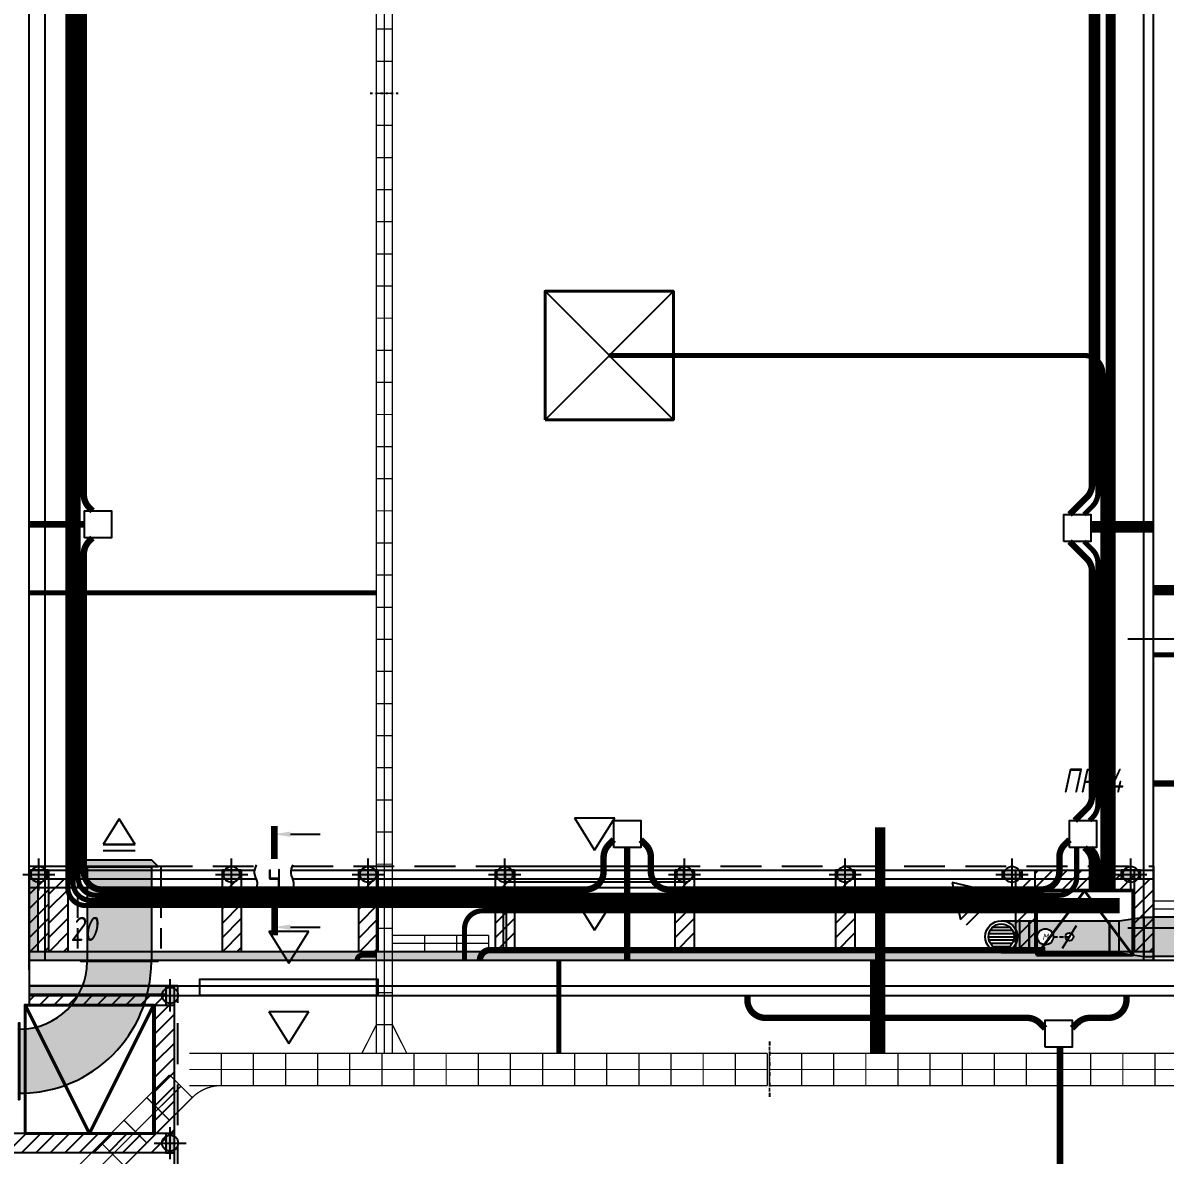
# Model space of a CAD drawing. Header units: millimetres. Extents: x -1962 to 15923, y 2405 to 25636.
# Drawn here: x 8931 to 12487, y 9773 to 13298 of the extents above; entities that cross this region are included whole.
import ezdxf
from ezdxf.enums import TextEntityAlignment as Align

# ---------------------------------------------------------------- set-up
doc = ezdxf.new("R2010")
doc.units = ezdxf.units.MM
doc.header["$PDMODE"] = 34
doc.header["$PDSIZE"] = 50
doc.linetypes.add('DASH2DOT', pattern=[31.75, 12.7, -6.35, 0, -6.35, 0, -6.35])
doc.linetypes.add('DASHED', pattern=[19.05, 12.7, -6.35])
for name, color, linetype in [('02 ЭОМ и СС', 7, 'Continuous'), ('021 ОВиК кондиционирование', 4, 'Continuous'), ('023 ОВиК увлажнение', 253, 'Continuous'), ('024 ОВиК переток и вытяжка', 6, 'Continuous'), ('03 Потолочные конструкции', 5, 'Continuous'), ('04 Освещение', 3, 'Continuous'), ('05 Кабельные трассы', 7, 'Continuous'), ('10 Перегородки', 4, 'Continuous')]:
    doc.layers.add(name, color=color, linetype=linetype)
doc.layers.add('04 Лючки', color=2, linetype='Continuous', lineweight=40)
doc.styles.add('ГОСТ-ISOCPEUR', font='isocpeui.ttf', dxfattribs={"width": 0.8})

# ---------------------------------------------------------------- blocks, each defined once
blk = doc.blocks.new('Решотка приток1')
at = {"color": 0, "linetype": 'Continuous', "lineweight": -2}
for p, q in [((-125, 0), (125, 0)), ((-125, -50), (125, -50)), ((-125, -50), (0, -250)), ((0, -250), (125, -50))]:
    blk.add_line(p, q, dxfattribs=at)
at = {"color": 0}
for p, q in [((-125, 0), (125, 0)), ((-125, -50), (0, -250)), ((125, -50), (-125, -50)), ((0, -250), (125, -50))]:
    blk.add_line(p, q, dxfattribs=at)
blk = doc.blocks.new('поворот 200х150')
at = {"color": 0}
for points in [[(50, 120), (52, 120), (52, -120), (50, -120)], [(-380, -312), (-380, -310), (-140, -310), (-140, -312)]]:
    blk.add_lwpolyline(points, close=True, dxfattribs=at)
for radius in [410, 210]:
    blk.add_arc((50, -310), radius, 90, 180, dxfattribs=at)
blk = doc.blocks.new('дроссель d100')
at = {"color": 0}
for p, q in [((0, 0), (0, 100)), ((0, 100), (250, 100)), ((103.4, 14.7), (146.6, 85.3)), ((250, 100), (250, 0)), ((250, 0), (0, 0))]:
    blk.add_line(p, q, dxfattribs=at)
at = {"color": 0, "linetype": 'DASHED'}
blk.add_line((75, 50), (125, 50), dxfattribs=at)
at = {"color": 0}
for centre, radius in [((50, 50), 25), ((125, 50), 12.5)]:
    blk.add_circle(centre, radius, dxfattribs=at)
at = {"color": 0, "style": 'ГОСТ-ISOCPEUR', "width": 0.8}
blk.add_text('M', height=20, dxfattribs=at).set_placement((50, 50), align=Align.MIDDLE_CENTER)
blk = doc.blocks.new('переход d100 на 120х60')
at = {"color": 0}
for p, q in [((0, -50), (0, 50)), ((0, 50), (30, 50)), ((30, 50), (107, 61)), ((30, -50), (30, 50)), ((107, 61), (107, -61)), ((107, 61), (137, 61)), ((137, -61), (137, 61)), ((0, -50), (30, -50)), ((30, -50), (107, -61)), ((107, -61), (137, -61))]:
    blk.add_line(p, q, dxfattribs=at)
blk = doc.blocks.new('АП 500х200 разрез')
at = {"color": 0}
for p, q in [((-339.5, 200), (-214.5, 200)), ((-339.5, 200), (-277, 100)), ((-277, 100), (-214.5, 200)), ((-339.5, -50), (-214.5, -50)), ((-339.5, -50), (-277, -150)), ((-277, -150), (-214.5, -50))]:
    blk.add_line(p, q, dxfattribs=at)
at = {"color": 0, "flags": 128}
blk.add_lwpolyline([(-554, 0), (-554, 50), (0, 50), (0, 0)], close=True, dxfattribs=at)
blk = doc.blocks.new('решетка d100')
at = {"color": 0, "linetype": 'Continuous', "lineweight": -2}
for p, q in [((-40, 0), (40, 0)), ((-38.7, 10), (38.7, 10)), ((-34.6, 20), (34.6, 20)), ((-26.5, 30), (26.5, 30)), ((-38.7, -10), (38.7, -10)), ((-34.6, -20), (34.6, -20)), ((-26.5, -30), (26.5, -30))]:
    blk.add_line(p, q, dxfattribs=at)
for radius in [50, 40]:
    blk.add_circle((0, 0), radius, dxfattribs=at)

msp = doc.modelspace()

# ---------------------------------------------------------------- hatches: boundary and pattern name
at = {"layer": '021 ОВиК кондиционирование', "lineweight": -2}
for points in [[(9351.234, 10672.115), (9331.234, 10692.115), (9131.234, 10692.115), (9111.234, 10672.115)], [(9331.234, 10379.115), (9331.234, 10670.115), (9131.234, 10670.115), (9131.234, 10379.115)], [(8921.234, 9965.115, 0.41421356), (9331.234, 10375.115), (9131.234, 10375.115, -0.41421356), (8921.234, 10165.115)]]:
    msp.add_hatch(color=256, dxfattribs=at).paths.add_polyline_path(points)
at = {"layer": '023 ОВиК увлажнение', "lineweight": -2}
h = msp.add_hatch(color=256, dxfattribs=at)
h.paths.add_polyline_path([(12064.234, 10402.615), (12064.234, 10502.615), (12034.234, 10502.615), (12034.234, 10402.615)])
h.paths.add_polyline_path([(12034.234, 10402.615), (12034.234, 10502.615), (11977.234, 10502.615, -0.41421356), (12027.234, 10452.615, -0.41421356), (11977.234, 10402.615)])
h = msp.add_hatch(color=256, dxfattribs=at)
h.paths.add_polyline_path([(12314.234, 10402.615), (12314.234, 10502.615), (12064.234, 10502.615), (12064.234, 10402.615)])
h.paths.add_polyline_path([(12176.734, 10452.615, -0.58612081), (12195.766, 10463.273, -0.260938), (12201.734, 10452.615, -0.58612081), (12182.703, 10441.957, -0.260938)])
h.paths.add_polyline_path([(12089.234, 10452.615, -1), (12139.234, 10452.615, -1)])
h.paths.add_polyline_path([(12104.151, 10437.615), (12124.318, 10437.615), (12124.318, 10467.615), (12104.151, 10467.615)], flags=9)
h = msp.add_hatch(color=256, dxfattribs=at)
h.paths.add_polyline_path([(12451.234, 10391.615), (12451.234, 10513.615), (12421.234, 10513.615), (12421.234, 10391.615)])
h.paths.add_polyline_path([(12421.234, 10391.615), (12421.234, 10513.615), (12344.234, 10502.615), (12344.234, 10402.615)])
h.paths.add_polyline_path([(12344.234, 10402.615), (12344.234, 10502.615), (12314.234, 10502.615), (12314.234, 10402.615)])
msp.add_hatch(color=256, dxfattribs=at).paths.add_polyline_path([(13775.234, 10391.615), (13775.234, 10513.615), (12451.234, 10513.615), (12451.234, 10391.615)])
at = {"layer": '03 Потолочные конструкции', "lineweight": -2}
for color, points in [(252, [(8951.234, 10660.115), (8951.234, 10633.115), (9011.234, 10633.115), (9011.234, 10660.115)]), (252, [(9551.234, 10660.115), (9551.234, 10633.115), (9611.234, 10633.115), (9611.234, 10660.115)]), (252, [(9976.234, 10660.115), (9976.234, 10633.115), (10036.234, 10633.115), (10036.234, 10660.115)]), (252, [(10401.234, 10660.115), (10401.234, 10633.115), (10461.234, 10633.115), (10461.234, 10660.115)]), (252, [(10961.234, 10660.115), (10961.234, 10633.115), (11021.234, 10633.115), (11021.234, 10660.115)]), (252, [(11461.234, 10660.115), (11461.234, 10633.115), (11521.234, 10633.115), (11521.234, 10660.115)]), (252, [(12040.59, 10660.115), (12040.59, 10633.115), (11980.59, 10633.115), (11980.59, 10660.115)]), (252, [(12350.59, 10660.115), (12350.59, 10633.115), (12410.59, 10633.115), (12410.59, 10660.115)]), (9, [(12451.234, 10380.115), (12451.234, 10407.115), (8951.234, 10407.115), (8951.234, 10380.115)]), (252, [(9376.234, 10240.115), (9403.234, 10240.115), (9403.234, 10300.115), (9376.234, 10300.115)]), (252, [(9376.234, 9780.115), (9403.234, 9780.115), (9403.234, 9840.115), (9376.234, 9840.115)])]:
    msp.add_hatch(color=color, dxfattribs=at).paths.add_polyline_path(points)
h = msp.add_hatch(color=9, dxfattribs=at)
h.paths.add_polyline_path([(8978.234, 10606.115), (8978.234, 10633.115), (8951.234, 10633.115), (8951.234, 10606.115)])
h.paths.add_polyline_path([(8978.234, 10407.115), (8978.234, 10606.115), (8951.234, 10606.115), (8951.234, 10407.115)])
h = msp.add_hatch(dxfattribs=at)
h.set_pattern_fill('ANSI31', color=256, scale=10, style=0)
h.set_pattern_definition([(45, (-600, 0), (-22.45064, 22.45064), [])])
h.paths.add_polyline_path([(9011.234, 10407.115), (9011.234, 10606.115), (8951.234, 10606.115), (8951.234, 10407.115)])
h.paths.add_polyline_path([(9011.234, 10606.115), (9011.234, 10633.115), (8951.234, 10633.115), (8951.234, 10606.115)])
h = msp.add_hatch(dxfattribs=at)
h.set_pattern_fill('ANSI31', color=256, scale=10, style=0)
h.set_pattern_definition([(45, (-540, 0), (-22.45064, 22.45064), [])])
h.paths.add_polyline_path([(9071.234, 10407.115), (9071.234, 10606.115), (9011.234, 10606.115), (9011.234, 10407.115)])
h.paths.add_polyline_path([(9071.234, 10606.115), (9071.234, 10633.115), (9011.234, 10633.115), (9011.234, 10606.115)])
h = msp.add_hatch(dxfattribs=at)
h.set_pattern_fill('ANSI31', color=256, scale=10, style=0)
h.paths.add_polyline_path([(9611.234, 10407.115), (9611.234, 10606.115), (9551.234, 10606.115), (9551.234, 10407.115)])
h.paths.add_polyline_path([(9611.234, 10606.115), (9611.234, 10633.115), (9551.234, 10633.115), (9551.234, 10606.115)])
h = msp.add_hatch(dxfattribs=at)
h.set_pattern_fill('ANSI31', color=256, scale=10, style=0)
h.set_pattern_definition([(45, (426.615, 0), (-22.45064, 22.45064), [])])
h.paths.add_polyline_path([(10037.849, 10407.115), (10037.849, 10606.115), (9977.849, 10606.115), (9977.849, 10407.115)])
h.paths.add_polyline_path([(10037.849, 10606.115), (10037.849, 10633.115), (9977.849, 10633.115), (9977.849, 10606.115)])
h = msp.add_hatch(dxfattribs=at)
h.set_pattern_fill('ANSI31', color=256, scale=10, style=0)
h.set_pattern_definition([(45, (850, 0.001), (-22.45064, 22.45064), [])])
h.paths.add_polyline_path([(10461.234, 10407.116), (10461.234, 10606.116), (10401.234, 10606.116), (10401.234, 10407.116)])
h.paths.add_polyline_path([(10461.234, 10606.116), (10461.234, 10633.116), (10401.234, 10633.116), (10401.234, 10606.116)])
h = msp.add_hatch(dxfattribs=at)
h.set_pattern_fill('ANSI31', color=256, scale=10, style=0)
h.set_pattern_definition([(45, (1409.894, 0), (-22.45064, 22.45064), [])])
h.paths.add_polyline_path([(11021.129, 10407.115), (11021.129, 10606.115), (10961.129, 10606.115), (10961.129, 10407.115)])
h.paths.add_polyline_path([(11021.129, 10606.115), (11021.129, 10633.115), (10961.129, 10633.115), (10961.129, 10606.115)])
h = msp.add_hatch(dxfattribs=at)
h.set_pattern_fill('ANSI31', color=256, scale=10, style=0)
h.set_pattern_definition([(45, (1909.894, 0), (-22.45064, 22.45064), [])])
h.paths.add_polyline_path([(11521.129, 10407.115), (11521.129, 10606.115), (11461.129, 10606.115), (11461.129, 10407.115)])
h.paths.add_polyline_path([(11521.129, 10606.115), (11521.129, 10633.115), (11461.129, 10633.115), (11461.129, 10606.115)])
h = msp.add_hatch(dxfattribs=at)
h.set_pattern_fill('ANSI31', color=256, scale=10, style=0)
h.set_pattern_definition([(45, (2469.894, 0), (-22.45064, 22.45064), [])])
h.paths.add_polyline_path([(12081.129, 10407.115), (12081.129, 10606.115), (12021.129, 10606.115), (12021.129, 10407.115)])
h.paths.add_polyline_path([(12081.129, 10606.115), (12081.129, 10633.115), (12021.129, 10633.115), (12021.129, 10606.115)])
h = msp.add_hatch(dxfattribs=at)
h.set_pattern_fill('ANSI31', color=256, scale=10, style=0)
h.set_pattern_definition([(45, (40.644, 0), (-22.45064, 22.45064), [])])
h.paths.add_polyline_path([(12391.234, 10600.115), (12391.234, 10660.115), (12081.234, 10660.115), (12081.234, 10633.115), (12081.234, 10600.115)])
h = msp.add_hatch(dxfattribs=at)
h.set_pattern_fill('ANSI31', color=256, scale=10, style=0)
h.set_pattern_definition([(45, (2839.894, 0), (-22.45064, 22.45064), [])])
h.paths.add_polyline_path([(12451.129, 10407.115), (12451.129, 10606.115), (12391.129, 10606.115), (12391.129, 10407.115)])
h.paths.add_polyline_path([(12451.129, 10606.115), (12451.129, 10633.115), (12391.129, 10633.115), (12391.129, 10606.115)])
h = msp.add_hatch(color=9, dxfattribs=at)
h.paths.add_polyline_path([(9343.234, 10273.115), (9343.234, 10300.115), (8951.234, 10300.115), (8951.234, 10273.115)])
h.paths.add_polyline_path([(9376.234, 10273.115), (9376.234, 10300.115), (9343.234, 10300.115), (9343.234, 10273.115)])
h = msp.add_hatch(dxfattribs=at)
h.set_pattern_fill('ANSI31', color=256, scale=10, style=0)
h.paths.add_polyline_path([(9376.234, 10240.115), (9376.234, 10273.115), (8951.234, 10273.115), (8951.234, 10240.115), (9338.234, 10240.115)])
h = msp.add_hatch(dxfattribs=at)
h.set_pattern_fill('ANSI31', color=256, scale=10, style=0)
h.paths.add_polyline_path([(9403.234, 9840.115), (9403.234, 10240.115), (9398.234, 10240.115), (9376.234, 10240.115), (9343.234, 10240.115), (9343.234, 9840.115)])
h = msp.add_hatch(dxfattribs=at)
h.set_pattern_fill('ANSI31', color=256, scale=10, style=0)
h.paths.add_polyline_path([(9376.234, 9780.115), (9376.234, 9840.115), (8898.234, 9840.115), (8898.234, 9780.115)])

# ---------------------------------------------------------------- linework, layer by layer
at = {"layer": '02 ЭОМ и СС', "color": 3, "lineweight": -2}
msp.add_lwpolyline([(8951.234, 14008.115, 16, 16, 0), (9047.234, 14008.115, 16, 16, -0.41421356), (9103.234, 13952.115, 16, 16, 0), (9103.234, 10637.615, 16, 16, 0.41421356), (9159.234, 10581.615, 16, 16, 0), (12155.896, 10581.615, 16, 16, 0.41421356), (12211.896, 10637.615, 16, 16, 0), (12211.896, 10730.115, 16, 16, 0)], format="xyseb", dxfattribs=at)
at = {"layer": '02 ЭОМ и СС', "color": 111, "lineweight": -2}
for points in [[(12235.034, 11767.228, 16, 16, 0), (12261.188, 11793.382, 16, 16, 0.19891237), (12277.59, 11832.98, 16, 16, 0), (12277.59, 13952.115, 16, 16, -0.41421356), (12333.59, 14008.115, 16, 16, 0), (12451.234, 14008.115, 16, 16, 0)], [(12251.286, 10814.115, 16, 16, 0), (12261.188, 10824.017, 16, 16, 0.19891237), (12277.59, 10863.615, 16, 16, 0), (12277.59, 11617.476, 16, 16, 0.19891237), (12261.188, 11657.074, 16, 16, 0), (12235.034, 11683.228, 16, 16, 0)], [(12277.59, 10597.615, 16, 16, 0), (12277.59, 10683.836, 16, 16, 0.19891237), (12261.188, 10723.434, 16, 16, 0), (12254.507, 10730.115, 16, 16, 0)]]:
    msp.add_lwpolyline(points, format="xyseb", dxfattribs=at)
at = {"layer": '02 ЭОМ и СС', "color": 111, "lineweight": -2, "const_width": 16}
for points in [[(12345.59, 10565.615), (9143.234, 10565.615, -0.41421356), (9087.234, 10621.615), (9087.234, 13936.115, 0.41421356), (9031.234, 13992.115), (8951.234, 13992.115)], [(12309.59, 10597.615), (12309.59, 13936.115, -0.41421356), (12365.59, 13992.115), (12451.234, 13992.115)]]:
    msp.add_lwpolyline(points, format="xyb", dxfattribs=at)
at = {"layer": '02 ЭОМ и СС', "color": 3, "lineweight": -2, "const_width": 16}
for points in [[(12345.59, 10549.615), (9127.234, 10549.615, -0.41421356), (9071.234, 10605.615), (9071.234, 13900.115, 0.41421356), (9015.234, 13956.115), (8951.234, 13956.115)], [(12325.59, 10597.615), (12325.59, 13900.115, -0.41421356), (12381.59, 13956.115), (12451.234, 13956.115)], [(12293.59, 10597.615), (12293.59, 12206.173, 0.41421356), (12237.59, 12262.173), (10756.709, 12262.173)]]:
    msp.add_lwpolyline(points, format="xyb", dxfattribs=at)
at = {"layer": '02 ЭОМ и СС', "color": 1, "lineweight": -2, "const_width": 20}
for points in [[(11897.12, 13936.518), (12203.59, 13936.518, -0.41421356), (12259.59, 13880.518), (12259.59, 11860.35, -0.19891237), (12243.188, 11820.752), (12189.664, 11767.228)], [(9148.041, 13912.115), (9137.636, 13901.71, 0.19891237), (9121.234, 13862.112), (9121.234, 11828.618, 0.19891237), (9137.636, 11789.02), (9148.041, 11778.615)], [(10770.734, 10754.786), (10755.514, 10739.565, 0.19891237), (10739.112, 10699.968), (10739.112, 10655.615, -0.41421356), (10683.112, 10599.615), (9177.234, 10599.615, -0.41421356), (9121.234, 10655.615), (9121.234, 11644.612, -0.19891237), (9137.636, 11684.21), (9148.041, 11694.615)], [(12189.664, 11683.228), (12243.188, 11629.704, -0.19891237), (12259.59, 11590.106), (12259.59, 10890.985, -0.19891237), (12243.188, 10851.387), (12205.916, 10814.115)], [(10854.734, 10754.786), (10869.955, 10739.565, -0.19891237), (10886.357, 10699.968), (10886.357, 10655.615, 0.41421356), (10942.357, 10599.615), (12101.967, 10599.615, 0.41421356), (12157.967, 10655.615), (12157.967, 10699.968, -0.19891237), (12174.369, 10739.565), (12189.59, 10754.786)], [(12259.59, 10597.615), (12259.59, 10683.836, 0.19891237), (12243.188, 10723.434), (12236.507, 10730.115)], [(12113.417, 10167.36), (12097.064, 10183.713, 0.19891237), (12057.466, 10200.115), (11242.734, 10200.115, -0.41421356), (11186.734, 10256.115), (11186.734, 10270.115)], [(12197.417, 10167.36), (12213.77, 10183.713, -0.19891237), (12253.368, 10200.115), (12310.734, 10200.115, 0.41421356), (12366.734, 10256.115), (12366.734, 10270.115)]]:
    msp.add_lwpolyline(points, format="xyb", dxfattribs=at)
at = {"layer": '02 ЭОМ и СС', "lineweight": -2}
for points in [[(9123.234, 11694.615), (9123.234, 11778.615), (9207.234, 11778.615), (9207.234, 11694.615)], [(12171.59, 11683.228), (12171.59, 11767.228), (12255.59, 11767.228), (12255.59, 11683.228)], [(10770.734, 10730.115), (10770.734, 10814.115), (10854.734, 10814.115), (10854.734, 10730.115)], [(12189.59, 10730.115), (12189.59, 10814.115), (12273.59, 10814.115), (12273.59, 10730.115)], [(12113.417, 10109.281), (12113.417, 10193.281), (12197.417, 10193.281), (12197.417, 10109.281)]]:
    msp.add_lwpolyline(points, close=True, dxfattribs=at)
at = {"layer": '02 ЭОМ и СС', "color": 1, "lineweight": -2, "const_width": 20}
for points in [[(8951.234, 11736.615), (9123.234, 11736.615)], [(12451.234, 11736.615), (12255.59, 11736.615)], [(10812.734, 10380.115), (10812.734, 10730.115)], [(12159.908, 10109.281), (12159.908, 8994.115)]]:
    msp.add_lwpolyline(points, dxfattribs=at)
at = {"layer": '02 ЭОМ и СС', "color": 111, "lineweight": -2, "const_width": 16}
msp.add_lwpolyline([(12451.234, 11718.615), (12255.59, 11718.615)], dxfattribs=at)
at = {"layer": '02 ЭОМ и СС', "color": 6, "const_width": 16}
for points in [[(8951.234, 11523.615), (10031.709, 11523.615)], [(12451.234, 11523.615), (12551.234, 11523.615)], [(10599.734, 10380.115), (10599.734, 10089.36)]]:
    msp.add_lwpolyline(points, dxfattribs=at)
at = {"layer": '02 ЭОМ и СС', "color": 253, "const_width": 16}
for points in [[(12451.234, 11539.615), (12551.234, 11539.615)], [(12451.234, 11330.115), (12551.234, 11330.115)]]:
    msp.add_lwpolyline(points, dxfattribs=at)
at = {"layer": '02 ЭОМ и СС', "color": 5, "lineweight": -2, "const_width": 20}
msp.add_lwpolyline([(12451.234, 10930.115), (12551.234, 10930.115)], dxfattribs=at)
at = {"layer": '02 ЭОМ и СС', "color": 1, "const_width": 16}
msp.add_lwpolyline([(11592.234, 10793.048), (11592.234, 10089.281)], dxfattribs=at)
at = {"layer": '02 ЭОМ и СС', "color": 40, "const_width": 16}
msp.add_lwpolyline([(11608.234, 10793.048), (11608.234, 10089.281)], dxfattribs=at)
at = {"layer": '02 ЭОМ и СС', "color": 5, "lineweight": -2, "const_width": 16}
msp.add_lwpolyline([(10306.234, 10380.115), (10306.234, 10477.615, -0.41421356), (10362.234, 10533.615), (12345.59, 10533.615)], format="xyb", dxfattribs=at)
at = {"layer": '02 ЭОМ и СС', "color": 7, "const_width": 20}
msp.add_lwpolyline([(12114.034, 10411.115), (10385.303, 10411.115, 0.41420287), (10354.304, 10380.115)], format="xyb", dxfattribs=at)
at = {"layer": '02 ЭОМ и СС', "color": 7}
msp.add_lwpolyline([(10031.709, 10395.115, 16, 16, 0), (9987.117, 10395.115, 16, 16, 0.41419819), (9972.118, 10380.115, 16, 16, 0)], format="xyseb", dxfattribs=at)
at = {"layer": '02 ЭОМ и СС', "color": 7, "const_width": 16}
msp.add_lwpolyline([(11576.234, 10380.115), (11576.234, 10089.281)], dxfattribs=at)
at = {"layer": '021 ОВиК кондиционирование', "color": 7, "linetype": 'DASHED', "ltscale": 5}
for p, q in [((9101.234, 10670.115), (9101.234, 10399.384)), ((9361.234, 10670.115), (9361.234, 10399.384))]:
    msp.add_line(p, q, dxfattribs=at)
at = {"layer": '021 ОВиК кондиционирование', "color": 7}
for p, q in [((9111.234, 10672.115), (9131.234, 10692.115)), ((9131.234, 10692.115), (9331.234, 10692.115)), ((9131.234, 10670.115), (9131.234, 10379.115)), ((9131.234, 10670.115), (9331.234, 10670.115)), ((9351.234, 10672.115), (9331.234, 10692.115)), ((9331.234, 10670.115), (9331.234, 10379.115))]:
    msp.add_line(p, q, dxfattribs=at)
for points in [[(9111.234, 10670.115), (9111.234, 10672.115), (9351.234, 10672.115), (9351.234, 10670.115)], [(9111.234, 10377.115), (9111.234, 10379.115), (9351.234, 10379.115), (9351.234, 10377.115)]]:
    msp.add_lwpolyline(points, close=True, dxfattribs=at)
at = {"layer": '023 ОВиК увлажнение', "color": 7, "linetype": 'Continuous', "lineweight": -2}
for p, q in [((11977.234, 10502.615), (12064.234, 10502.615)), ((12034.234, 10502.615), (12034.234, 10402.615)), ((12064.234, 10502.615), (12064.234, 10402.615)), ((12064.234, 10402.615), (11977.234, 10402.615))]:
    msp.add_line(p, q, dxfattribs=at)
at = {"layer": '023 ОВиК увлажнение', "color": 7}
for p, q in [((13775.234, 10513.615), (12451.234, 10513.615)), ((13775.234, 10391.615), (12451.234, 10391.615))]:
    msp.add_line(p, q, dxfattribs=at)
at = {"layer": '023 ОВиК увлажнение', "color": 7, "linetype": 'Continuous', "lineweight": -2}
msp.add_circle((11977.234, 10452.615), 50, dxfattribs=at)
at = {"layer": '03 Потолочные конструкции', "color": 7, "lineweight": 100}
for p, q in [((9714.242, 10695.36), (9714.242, 10796.928)), ((9714.242, 10558.842), (9714.242, 10457.274))]:
    msp.add_line(p, q, dxfattribs=at)
at = {"layer": '03 Потолочные конструкции', "color": 7}
for p, q in [((9764.242, 10771.765), (9856.319, 10771.765)), ((9764.242, 10482.437), (9856.319, 10482.437))]:
    msp.add_line(p, q, dxfattribs=at)
at = {"layer": '03 Потолочные конструкции', "linetype": 'DASHED', "ltscale": 10}
for p, q in [((8951.234, 10672.615), (9656.253, 10672.615)), ((9769.843, 10672.615), (12451.234, 10672.615)), ((9413.234, 9675.115), (9413.234, 10300.115))]:
    msp.add_line(p, q, dxfattribs=at)
at = {"layer": '03 Потолочные конструкции', "ltscale": 10}
for p, q in [((12451.234, 10672.615), (12451.234, 10380.115)), ((8951.234, 10660.115), (9652.383, 10660.115)), ((8951.234, 10660.115), (8951.234, 10380.115)), ((8951.234, 10633.115), (9656.841, 10633.115)), ((8978.234, 10633.115), (8978.234, 10407.115)), ((9011.234, 10660.115), (9011.234, 10407.116)), ((9071.234, 10633.115), (9071.234, 10407.116)), ((9551.234, 10660.115), (9551.234, 10407.115)), ((9611.234, 10660.115), (9611.234, 10407.115)), ((9765.973, 10660.115), (12451.234, 10660.115)), ((9770.431, 10633.115), (12451.234, 10633.115)), ((9976.234, 10660.115), (9976.234, 10407.116)), ((10036.234, 10660.115), (10036.234, 10407.116)), ((10401.234, 10660.115), (10401.234, 10407.116)), ((10461.234, 10660.115), (10461.234, 10407.116)), ((10961.234, 10660.115), (10961.234, 10407.116)), ((11021.234, 10660.115), (11021.234, 10407.116)), ((11461.234, 10660.115), (11461.234, 10407.116)), ((11521.234, 10660.115), (11521.234, 10407.116)), ((12021.234, 10660.115), (12021.234, 10407.116)), ((12081.234, 10660.115), (12081.234, 10407.116)), ((12350.59, 10633.115), (12451.234, 10633.115)), ((12391.234, 10660.115), (12391.234, 10407.116)), ((12451.234, 10660.115), (12451.234, 10407.116)), ((8951.234, 10606.115), (9658.819, 10606.115)), ((9772.409, 10606.115), (12081.234, 10606.115)), ((12081.234, 10600.115), (12391.234, 10600.115)), ((10426.234, 10580.115), (10426.234, 10407.115)), ((10426.234, 10580.115), (10436.234, 10580.115)), ((10436.234, 10580.115), (10436.234, 10407.115)), ((8951.234, 10407.115), (12451.234, 10407.115)), ((8951.234, 10380.115), (12451.234, 10380.115)), ((9413.234, 10300.115), (8951.234, 10300.115)), ((8951.234, 10300.115), (8951.234, 10240.115)), ((9403.234, 9685.115), (9403.234, 10300.115)), ((9376.234, 10273.115), (8951.234, 10273.115)), ((8951.234, 10240.115), (9398.234, 10240.115)), ((9343.234, 9840.115), (9343.234, 10240.115)), ((9403.234, 9840.115), (8898.234, 9840.115)), ((9403.234, 9780.115), (8898.234, 9780.115))]:
    msp.add_line(p, q, dxfattribs=at)
at = {"layer": '03 Потолочные конструкции', "lineweight": -2}
for points in [[(8951.234, 10660.115), (8951.234, 10633.115), (9011.234, 10633.115), (9011.234, 10660.115)], [(9551.234, 10660.115), (9551.234, 10633.115), (9611.234, 10633.115), (9611.234, 10660.115)], [(9976.234, 10660.115), (9976.234, 10633.115), (10036.234, 10633.115), (10036.234, 10660.115)], [(10401.234, 10660.115), (10401.234, 10633.115), (10461.234, 10633.115), (10461.234, 10660.115)], [(10961.234, 10660.115), (10961.234, 10633.115), (11021.234, 10633.115), (11021.234, 10660.115)], [(11461.234, 10660.115), (11461.234, 10633.115), (11521.234, 10633.115), (11521.234, 10660.115)], [(12040.59, 10660.115), (12040.59, 10633.115), (11980.59, 10633.115), (11980.59, 10660.115)], [(12350.59, 10660.115), (12350.59, 10633.115), (12410.59, 10633.115), (12410.59, 10660.115)], [(9376.234, 10240.115), (9403.234, 10240.115), (9403.234, 10300.115), (9376.234, 10300.115)], [(9376.234, 9780.115), (9403.234, 9780.115), (9403.234, 9840.115), (9376.234, 9840.115)]]:
    msp.add_lwpolyline(points, close=True, dxfattribs=at)
at = {"layer": '03 Потолочные конструкции', "ltscale": 10}
for points in [[(9699.642, 10660.715), (9699.642, 10633.115), (9728.842, 10633.115), (9728.842, 10660.715), (9728.242, 10660.715), (9728.242, 10633.715), (9700.242, 10633.715), (9700.242, 10660.715)], [(9700.642, 10603.915), (9728.242, 10603.915), (9728.242, 10633.115), (9700.642, 10633.115), (9700.642, 10632.515), (9727.642, 10632.515), (9727.642, 10604.515), (9700.642, 10604.515)]]:
    msp.add_lwpolyline(points, close=True, dxfattribs=at)
at = {"layer": '03 Потолочные конструкции', "ltscale": 10, "start_tangent": (-0.27296876, -0.9620229), "end_tangent": (-0.12246798, -0.99247246)}
for points in [[(9657.597, 10676.948), (9651.435, 10650.45), (9660.37, 10621.486), (9652.051, 10581.43)], [(9771.187, 10676.948), (9765.025, 10650.45), (9773.961, 10621.486), (9765.641, 10581.43)]]:
    msp.add_spline(points, degree=3, dxfattribs=at)
at = {"layer": '03 Потолочные конструкции', "ltscale": 10}
for p in [(8981.234, 10646.615), (9581.234, 10646.615), (10006.234, 10646.615), (10431.234, 10646.615), (10991.234, 10646.615), (11491.234, 10646.615), (12010.59, 10646.615), (12380.59, 10646.615), (9389.734, 10270.115), (9389.734, 9810.115)]:
    msp.add_point(p, dxfattribs=at)
at = {"layer": '03 Потолочные конструкции', "color": 7}
for points in [[(9764.242, 10780.098), (9714.242, 10771.765), (9764.242, 10763.431)], [(9764.242, 10474.104), (9714.242, 10482.437), (9764.242, 10490.77)]]:
    msp.add_solid(points, dxfattribs=at)
at = {"layer": '04 Лючки'}
for points in [[(12086.234, 10395.115), (12086.234, 10595.115), (12386.234, 10595.115), (12386.234, 10395.115)], [(8938.234, 9840.115), (8938.234, 10240.115), (9338.234, 10240.115), (9338.234, 9840.115)]]:
    msp.add_lwpolyline(points, close=True, dxfattribs=at)
at = {"layer": '04 Лючки', "color": 2}
for points in [[(12086.234, 10395.115), (12236.234, 10595.115), (12386.234, 10395.115)], [(8938.234, 10240.115), (9138.234, 9840.115), (9338.234, 10240.115)]]:
    msp.add_lwpolyline(points, dxfattribs=at)
at = {"layer": '04 Освещение'}
for p, q in [((10556.709, 12462.173), (10956.709, 12062.173)), ((10956.709, 12462.173), (10556.709, 12062.173))]:
    msp.add_line(p, q, dxfattribs=at)
at = {"layer": '04 Освещение', "lineweight": 40}
msp.add_lwpolyline([(10556.709, 12062.173), (10556.709, 12462.173), (10956.709, 12462.173), (10956.709, 12062.173)], close=True, dxfattribs=at)
at = {"layer": '05 Кабельные трассы', "linetype": 'DASH2DOT', "ltscale": 0.5}
msp.add_line((10012.959, 13078.615), (10100.459, 13078.615), dxfattribs=at)
at = {"layer": '05 Кабельные трассы', "linetype": 'DASH2DOT'}
msp.add_line((11255.417, 10126.781), (11255.417, 9951.781), dxfattribs=at)
at = {"layer": '05 Кабельные трассы', "const_width": 4}
for points in [[(10031.709, 14078.615), (10031.709, 10089.36)], [(10056.709, 11078.615), (10056.709, 14078.615)], [(10081.709, 14078.615), (10081.709, 10089.36)], [(10081.709, 13278.615), (10031.709, 13278.615)], [(10081.709, 13178.615), (10031.709, 13178.615)], [(10081.709, 13078.615), (10031.709, 13078.615)], [(10081.709, 12978.615), (10031.709, 12978.615)], [(10081.709, 12878.615), (10031.709, 12878.615)], [(10081.709, 12778.615), (10031.709, 12778.615)], [(10081.709, 12678.615), (10031.709, 12678.615)], [(10081.709, 12578.615), (10031.709, 12578.615)], [(10081.709, 12478.615), (10031.709, 12478.615)], [(10081.709, 12378.615), (10031.709, 12378.615)], [(10081.709, 12278.615), (10031.709, 12278.615)], [(10081.709, 12178.615), (10031.709, 12178.615)], [(10081.709, 12078.615), (10031.709, 12078.615)], [(10081.709, 11978.615), (10031.709, 11978.615)], [(10081.709, 11878.615), (10031.709, 11878.615)], [(10081.709, 11778.615), (10031.709, 11778.615)], [(10081.709, 11678.615), (10031.709, 11678.615)], [(10081.709, 11578.615), (10031.709, 11578.615)], [(10081.709, 11478.615), (10031.709, 11478.615)], [(10081.709, 11378.615), (10031.709, 11378.615)], [(10081.709, 11278.615), (10031.709, 11278.615)], [(10081.709, 11178.615), (10031.709, 11178.615)], [(10081.709, 11078.615), (10031.709, 11078.615)], [(10056.709, 10089.36), (10056.709, 11078.615)], [(10081.709, 10978.615), (10031.709, 10978.615)], [(10081.709, 10878.615), (10031.709, 10878.615)], [(10081.709, 10778.615), (10031.709, 10778.615)], [(10081.709, 10678.615), (10031.709, 10678.615)], [(10081.709, 10578.615), (10031.709, 10578.615)], [(12451.234, 10563.615), (13520.734, 10563.615)], [(12451.234, 10538.615), (13520.734, 10538.615)], [(12451.234, 10513.615), (13520.734, 10513.615)], [(10081.709, 10478.615), (10031.709, 10478.615)], [(10081.709, 10457.115), (10081.709, 10407.115)], [(10081.709, 10457.115), (10381.709, 10457.115)], [(10181.709, 10457.115), (10181.709, 10407.115)], [(10281.709, 10457.115), (10281.709, 10407.115)], [(10381.709, 10457.115), (10381.709, 10407.115)], [(10081.709, 10432.115), (10381.709, 10432.115)], [(10081.709, 10407.115), (10381.709, 10407.115)], [(10081.709, 10378.615), (10031.709, 10378.615)], [(10081.709, 10278.615), (10031.709, 10278.615)], [(10031.709, 10178.615), (9986.615, 10089.36)], [(10081.709, 10178.615), (10031.709, 10178.615)], [(10081.709, 10178.615), (10126.803, 10089.36)], [(9449.018, 10089.36), (11249.018, 10089.36)], [(9549.018, 9989.36), (9549.018, 10089.36)], [(9649.018, 9989.36), (9649.018, 10089.36)], [(9749.018, 9989.36), (9749.018, 10089.36)], [(9849.018, 9989.36), (9849.018, 10089.36)], [(9949.018, 9989.36), (9949.018, 10089.36)], [(10049.018, 9989.36), (10049.018, 10089.36)], [(10149.018, 9989.36), (10149.018, 10089.36)], [(10249.018, 9989.36), (10249.018, 10089.36)], [(10349.018, 9989.36), (10349.018, 10089.36)], [(10449.018, 9989.36), (10449.018, 10089.36)], [(10549.018, 9989.36), (10549.018, 10089.36)], [(10649.018, 9989.36), (10649.018, 10089.36)], [(10749.018, 9989.36), (10749.018, 10089.36)], [(10849.018, 9989.36), (10849.018, 10089.36)], [(10949.018, 9989.36), (10949.018, 10089.36)], [(11049.018, 9989.36), (11049.018, 10089.36)], [(11149.018, 9989.36), (11149.018, 10089.36)], [(11249.018, 9989.36), (11249.018, 10089.36)], [(11255.417, 9989.281), (11255.417, 10089.281)], [(11355.417, 9989.281), (11355.417, 10089.281)], [(11455.417, 9989.281), (11455.417, 10089.281)], [(11555.417, 9989.281), (11555.417, 10089.281)], [(11655.417, 9989.281), (11655.417, 10089.281)], [(11755.417, 9989.281), (11755.417, 10089.281)], [(11855.417, 9989.281), (11855.417, 10089.281)], [(11955.417, 9989.281), (11955.417, 10089.281)], [(12055.417, 9989.281), (12055.417, 10089.281)], [(12155.417, 9989.281), (12155.417, 10089.281)], [(12255.417, 9989.281), (12255.417, 10089.281)], [(12355.417, 9989.281), (12355.417, 10089.281)], [(12455.417, 9989.281), (12455.417, 10089.281)], [(11249.018, 10039.36), (9449.018, 10039.36)], [(8963.533, 9598.316), (9387.797, 10022.58)], [(9458.508, 9951.87), (9387.797, 10022.58)], [(9423.153, 9987.225), (8998.889, 9562.961)], [(9549.018, 9989.36), (9449.018, 9989.36)], [(9387.797, 9881.159), (9317.087, 9951.87)], [(9317.087, 9810.448), (9246.376, 9881.159)], [(9246.376, 9739.738), (9175.665, 9810.448)]]:
    msp.add_lwpolyline(points, dxfattribs=at)
at = {"layer": '05 Кабельные трассы'}
for points in [[(12611.234, 10089.281, 4, 4, 0), (11255.417, 10089.281, 4, 4, 0)], [(12611.234, 10039.281, 4, 4, 0), (11255.417, 10039.281, 4, 4, 0)], [(12611.234, 9989.281, 4, 4, 0), (11255.417, 9989.281, 4, 4, 0)]]:
    msp.add_lwpolyline(points, format="xyseb", dxfattribs=at)
at = {"layer": '05 Кабельные трассы', "const_width": 4}
for points in [[(9458.508, 9951.87, -0.19891237), (9549.018, 9989.36), (11249.018, 9989.36)], [(12645.927, 9951.791, 0.19891237), (12555.417, 9989.281), (11255.417, 9989.281)], [(8943.734, 9490.115, 0.19891237), (9034.244, 9527.606), (9458.508, 9951.87)]]:
    msp.add_lwpolyline(points, format="xyb", dxfattribs=at)
at = {"layer": '10 Перегородки', "color": 3, "linetype": 'Continuous', "ltscale": 10}
for p, q in [((8951.234, 10350.115), (8951.234, 14430.115)), ((9001.234, 10380.115), (9001.234, 14430.115))]:
    msp.add_line(p, q, dxfattribs=at)
at = {"layer": '10 Перегородки', "color": 74, "linetype": 'Continuous', "ltscale": 10}
msp.add_line((12421.234, 10380.115), (12421.234, 14430.115), dxfattribs=at)
at = {"layer": '10 Перегородки'}
for p, q in [((12451.234, 10380.115), (12451.234, 14430.115)), ((12371.234, 11380.115), (12581.234, 11380.115)), ((12371.234, 10480.115), (12581.234, 10480.115)), ((8951.234, 10380.115), (12531.234, 10380.115)), ((8951.234, 10380.115), (8951.234, 10300.115)), ((8951.234, 10300.115), (12531.234, 10300.115))]:
    msp.add_line(p, q, dxfattribs=at)
at = {"layer": '10 Перегородки', "color": 74, "linetype": 'Continuous', "ltscale": 10, "flags": 128}
msp.add_lwpolyline([(8951.234, 10300.115), (8951.234, 10270.115), (12531.234, 10270.115), (12531.234, 10300.115)], dxfattribs=at)

# ---------------------------------------------------------------- block references
at = {"layer": '021 ОВиК кондиционирование', "color": 7, "linetype": 'Continuous', "lineweight": -2, "xscale": 0.4, "yscale": 0.4, "zscale": 0.4, "rotation": 180}
msp.add_blockref('Решотка приток1', (9231.234, 10720.115), dxfattribs=at)
at = {"layer": '021 ОВиК кондиционирование', "color": 7, "rotation": 180}
msp.add_blockref('поворот 200х150', (8971.234, 10065.115), dxfattribs=at)
at = {"layer": '023 ОВиК увлажнение', "color": 7, "linetype": 'Continuous', "lineweight": -2, "xscale": 0.5, "yscale": 0.5, "zscale": 0.5, "rotation": 224.9999999999997}
msp.add_blockref('Решотка приток1', (11912.157, 10532.926), dxfattribs=at)
at = {"layer": '023 ОВиК увлажнение', "color": 7, "lineweight": -2}
msp.add_blockref('решетка d100', (11977.234, 10452.615), dxfattribs=at)
at = {"layer": '023 ОВиК увлажнение', "color": 7, "linetype": 'Continuous', "lineweight": -2}
msp.add_blockref('дроссель d100', (12064.234, 10402.615), dxfattribs=at)
at = {"layer": '023 ОВиК увлажнение', "color": 7}
msp.add_blockref('переход d100 на 120х60', (12314.234, 10452.615), dxfattribs=at)
at = {"layer": '024 ОВиК переток и вытяжка', "color": 7}
for p in [(10988.234, 10622.615), (10036.234, 10270.115)]:
    msp.add_blockref('АП 500х200 разрез', p, dxfattribs=at)

# ---------------------------------------------------------------- texts
at = {"layer": '10 Перегородки', "style": 'ГОСТ-ISOCPEUR', "width": 0.8}
for s, p in [('ПР-4', (12261.134, 10938.853)), ('20', (9120.258, 10477.17))]:
    msp.add_text(s, height=75, dxfattribs=at).set_placement(p, align=Align.MIDDLE)

doc.saveas('drawing.dxf')
